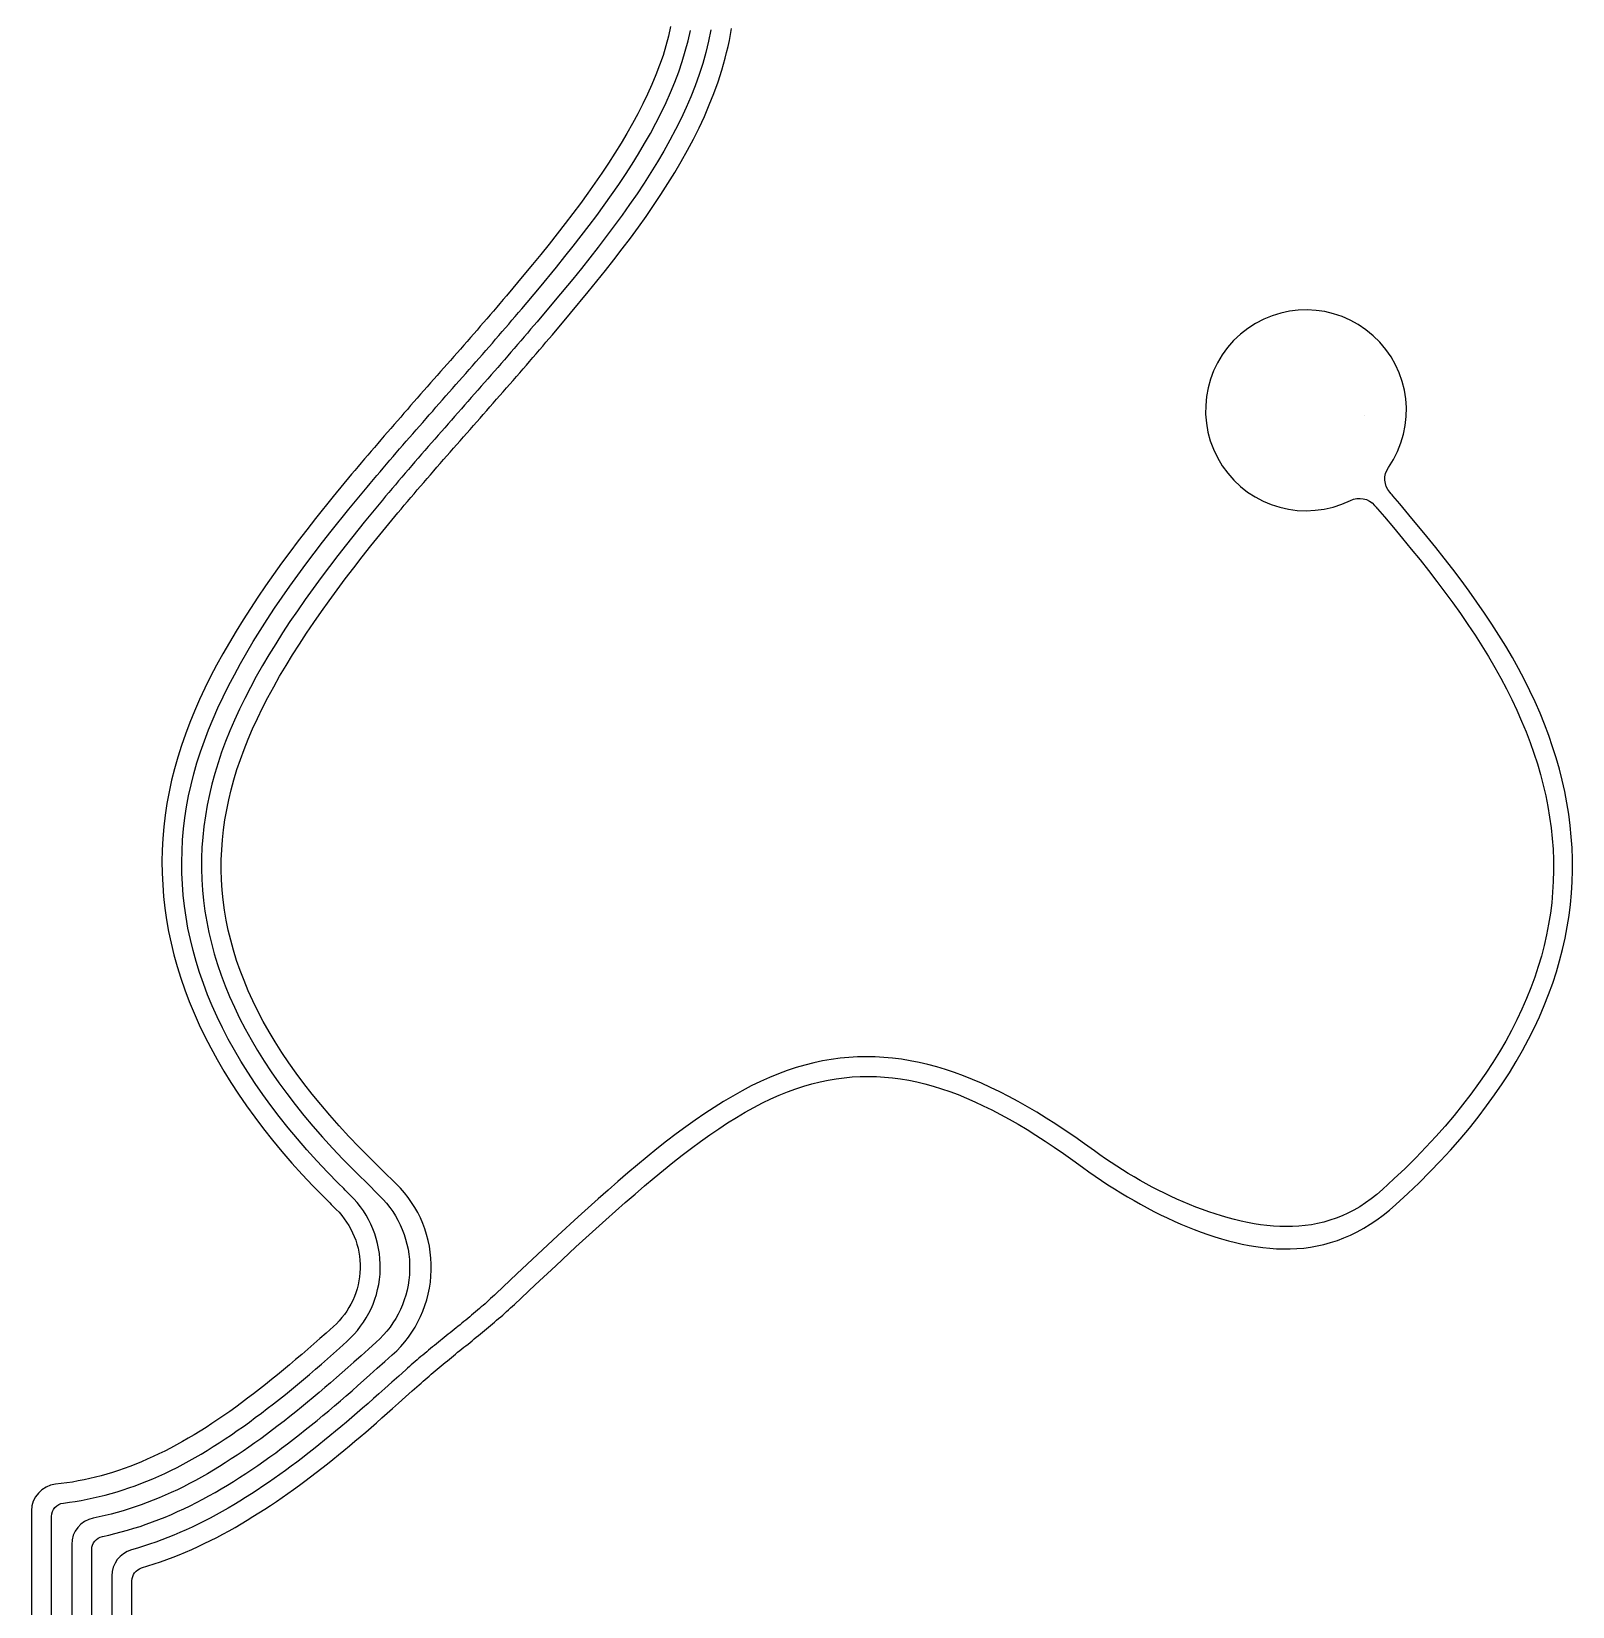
# Model space of a CAD drawing. Header units: millimetres. Extents: x 3924 to 4390, y 1393 to 2333.
# Drawn here: x 4160.3 to 4390.3, y 1628.2 to 1863.2 of the extents above; entities that cross this region are included whole.
import ezdxf

# ---------------------------------------------------------------- set-up
doc = ezdxf.new("R2010")
doc.units = ezdxf.units.MM

msp = doc.modelspace()

# ---------------------------------------------------------------- linework, layer by layer
for points in [[(4255.72, 1863.95), (4255.4, 1862.52), (4255.02, 1861.09), (4254.58, 1859.65), (4254.08, 1858.21), (4253.53, 1856.77), (4252.93, 1855.32), (4252.28, 1853.86), (4251.58, 1852.41), (4250.83, 1850.94), (4250.04, 1849.48), (4249.2, 1848), (4248.32, 1846.53), (4247.4, 1845.05), (4246.45, 1843.56), (4245.45, 1842.07), (4244.42, 1840.57), (4243.35, 1839.07), (4242.26, 1837.57), (4241.13, 1836.06), (4239.97, 1834.54), (4238.79, 1833.02), (4237.58, 1831.5), (4236.35, 1829.96), (4235.09, 1828.43), (4233.82, 1826.89), (4231.21, 1823.79), (4230.73, 1823.21), (4230.24, 1822.64), (4229.76, 1822.07), (4229.27, 1821.5), (4228.78, 1820.93), (4228.29, 1820.36), (4227.8, 1819.8), (4227.31, 1819.23), (4226.82, 1818.66), (4226.32, 1818.09), (4225.83, 1817.53), (4225.34, 1816.96), (4224.84, 1816.4), (4224.35, 1815.83), (4223.85, 1815.27), (4223.36, 1814.7), (4222.86, 1814.14), (4222.37, 1813.58), (4221.87, 1813.01), (4221.38, 1812.45), (4220.88, 1811.89), (4220.38, 1811.32), (4219.89, 1810.76), (4219.39, 1810.2), (4218.89, 1809.63), (4218.4, 1809.07), (4217.9, 1808.51), (4217.41, 1807.94), (4216.91, 1807.38), (4216.42, 1806.81), (4215.92, 1806.25), (4215.43, 1805.68), (4214.93, 1805.12), (4214.44, 1804.55), (4213.95, 1803.99), (4213.46, 1803.42), (4212.97, 1802.85), (4212.48, 1802.28), (4211.99, 1801.71), (4211.5, 1801.14), (4211.01, 1800.57), (4210.52, 1800), (4210.04, 1799.43), (4209.55, 1798.86), (4209.07, 1798.28), (4208.58, 1797.71), (4208.1, 1797.13), (4205.37, 1793.84), (4202.71, 1790.52), (4201.41, 1788.86), (4200.13, 1787.19), (4198.87, 1785.52), (4197.64, 1783.85), (4196.43, 1782.17), (4195.26, 1780.49), (4194.11, 1778.81), (4192.99, 1777.12), (4191.91, 1775.43), (4190.86, 1773.74), (4189.85, 1772.04), (4188.88, 1770.34), (4187.95, 1768.64), (4187.06, 1766.93), (4186.21, 1765.23), (4185.41, 1763.51), (4184.66, 1761.8), (4183.95, 1760.08), (4183.3, 1758.36), (4182.7, 1756.64), (4182.15, 1754.91), (4181.66, 1753.19), (4181.23, 1751.46), (4180.85, 1749.73), (4180.54, 1748), (4180.27, 1746.27), (4180.07, 1744.53), (4179.92, 1742.8), (4179.83, 1741.06), (4179.79, 1739.32), (4179.82, 1737.58), (4179.9, 1735.85), (4180.03, 1734.11), (4180.23, 1732.37), (4180.48, 1730.63), (4180.79, 1728.89), (4181.16, 1727.15), (4181.58, 1725.41), (4182.07, 1723.67), (4182.61, 1721.93), (4183.21, 1720.19), (4183.86, 1718.45), (4184.58, 1716.72), (4185.35, 1714.98), (4186.18, 1713.25), (4187.07, 1711.52), (4188.02, 1709.79), (4189.02, 1708.06), (4190.09, 1706.34), (4191.21, 1704.61), (4192.4, 1702.89), (4193.64, 1701.17), (4194.94, 1699.46), (4196.3, 1697.75), (4197.71, 1696.04), (4199.19, 1694.33), (4200.73, 1692.63), (4202.32, 1690.93), (4203.98, 1689.23), (4204.83, 1688.38), (4205.04, 1688.17), (4205.29, 1687.92), (4205.79, 1687.43, -0.433173), (4205.38, 1669.93), (4204.28, 1668.94), (4203.37, 1668.14), (4202.46, 1667.34), (4201.56, 1666.55), (4200.65, 1665.77), (4199.75, 1665), (4198.85, 1664.23), (4197.95, 1663.48), (4197.05, 1662.75), (4196.16, 1662.02), (4195.26, 1661.3), (4194.37, 1660.6), (4193.47, 1659.91), (4192.58, 1659.23), (4191.69, 1658.56), (4190.8, 1657.91), (4189.91, 1657.28), (4189.03, 1656.65), (4188.14, 1656.05), (4187.26, 1655.46), (4186.37, 1654.88), (4185.49, 1654.33), (4184.61, 1653.78), (4183.73, 1653.26), (4182.85, 1652.76), (4181.97, 1652.27), (4181.09, 1651.8), (4180.22, 1651.35), (4179.35, 1650.93), (4178.48, 1650.52), (4177.61, 1650.12), (4176.74, 1649.75), (4175.88, 1649.4), (4175.01, 1649.06), (4174.15, 1648.75), (4173.29, 1648.45), (4172.43, 1648.17), (4171.58, 1647.91), (4170.72, 1647.67), (4169.87, 1647.45), (4169.01, 1647.24), (4168.16, 1647.05), (4167.31, 1646.89), (4166.46, 1646.73), (4165.61, 1646.6), (4164.76, 1646.49), (4163.91, 1646.39, 0.384418), (4160.32, 1642.41), (4160.32, 1466.09, 0.414214)], [(4163.32, 1641.61, -0.380288), (4165.09, 1643.6), (4165.98, 1643.71), (4166.86, 1643.84), (4167.75, 1643.99), (4168.64, 1644.16), (4169.53, 1644.35), (4170.42, 1644.55), (4171.31, 1644.77), (4172.2, 1645.01), (4173.09, 1645.27), (4173.98, 1645.55), (4174.87, 1645.85), (4175.77, 1646.17), (4176.66, 1646.5), (4177.55, 1646.86), (4178.45, 1647.23), (4179.35, 1647.62), (4180.24, 1648.03), (4181.14, 1648.47), (4182.04, 1648.92), (4182.94, 1649.39), (4183.84, 1649.88), (4184.75, 1650.39), (4185.65, 1650.91), (4186.55, 1651.45), (4187.45, 1652.01), (4188.35, 1652.59), (4189.25, 1653.18), (4190.15, 1653.78), (4191.04, 1654.4), (4191.94, 1655.03), (4192.84, 1655.68), (4193.73, 1656.34), (4194.63, 1657.01), (4195.52, 1657.69), (4196.42, 1658.39), (4197.32, 1659.1), (4198.21, 1659.82), (4199.11, 1660.55), (4200, 1661.29), (4200.9, 1662.04), (4201.8, 1662.8), (4202.69, 1663.56), (4203.59, 1664.34), (4204.49, 1665.13), (4205.39, 1665.92), (4206.29, 1666.72), (4207.38, 1667.7, 0.433173), (4207.9, 1689.57), (4207.4, 1690.06), (4207.15, 1690.31), (4206.94, 1690.52), (4206.11, 1691.34), (4204.49, 1693), (4202.93, 1694.65), (4201.44, 1696.31), (4200, 1697.96), (4198.62, 1699.61), (4197.3, 1701.27), (4196.04, 1702.92), (4194.84, 1704.58), (4193.69, 1706.23), (4192.61, 1707.89), (4191.58, 1709.54), (4190.61, 1711.19), (4189.69, 1712.85), (4188.84, 1714.5), (4188.04, 1716.16), (4187.29, 1717.81), (4186.61, 1719.46), (4185.98, 1721.12), (4185.41, 1722.77), (4184.89, 1724.42), (4184.43, 1726.07), (4184.03, 1727.72), (4183.68, 1729.37), (4183.39, 1731.02), (4183.15, 1732.67), (4182.97, 1734.32), (4182.84, 1735.97), (4182.77, 1737.62), (4182.75, 1739.27), (4182.79, 1740.91), (4182.88, 1742.56), (4183.02, 1744.2), (4183.22, 1745.85), (4183.48, 1747.49), (4183.78, 1749.13), (4184.14, 1750.77), (4184.56, 1752.41), (4185.02, 1754.05), (4185.54, 1755.69), (4186.12, 1757.33), (4186.74, 1758.98), (4187.42, 1760.62), (4188.14, 1762.27), (4188.92, 1763.92), (4189.74, 1765.57), (4190.6, 1767.22), (4191.5, 1768.88), (4192.45, 1770.53), (4193.43, 1772.18), (4194.46, 1773.83), (4195.52, 1775.48), (4196.61, 1777.13), (4197.73, 1778.78), (4198.89, 1780.43), (4200.07, 1782.08), (4201.28, 1783.73), (4202.52, 1785.37), (4203.78, 1787.02), (4205.07, 1788.66), (4207.7, 1791.94), (4210.4, 1795.21), (4210.88, 1795.78), (4211.37, 1796.36), (4211.85, 1796.93), (4212.34, 1797.5), (4212.82, 1798.07), (4213.31, 1798.65), (4213.8, 1799.22), (4214.28, 1799.79), (4214.77, 1800.35), (4215.26, 1800.92), (4215.75, 1801.49), (4216.25, 1802.06), (4216.74, 1802.62), (4217.23, 1803.19), (4217.72, 1803.75), (4218.22, 1804.32), (4218.71, 1804.88), (4219.21, 1805.45), (4219.7, 1806.01), (4220.2, 1806.57), (4220.69, 1807.14), (4221.19, 1807.7), (4221.68, 1808.26), (4222.18, 1808.83), (4222.68, 1809.39), (4223.17, 1809.95), (4223.67, 1810.51), (4224.16, 1811.08), (4224.66, 1811.64), (4225.16, 1812.2), (4225.65, 1812.77), (4226.15, 1813.33), (4226.64, 1813.9), (4227.13, 1814.46), (4227.63, 1815.03), (4228.12, 1815.59), (4228.61, 1816.16), (4229.11, 1816.72), (4229.6, 1817.29), (4230.09, 1817.86), (4230.58, 1818.43), (4231.07, 1818.99), (4231.56, 1819.56), (4232.04, 1820.13), (4232.53, 1820.7), (4233.02, 1821.28), (4233.5, 1821.85), (4236.13, 1824.97), (4238.69, 1828.07), (4239.94, 1829.62), (4241.16, 1831.16), (4242.37, 1832.7), (4243.55, 1834.24), (4244.7, 1835.77), (4245.82, 1837.31), (4246.91, 1838.84), (4247.97, 1840.37), (4249, 1841.9), (4249.98, 1843.43), (4250.93, 1844.96), (4251.84, 1846.48), (4252.71, 1848.01), (4253.53, 1849.54), (4254.31, 1851.07), (4255.04, 1852.6), (4255.72, 1854.13), (4256.35, 1855.66), (4256.92, 1857.19), (4257.44, 1858.73), (4257.91, 1860.27), (4258.31, 1861.81), (4258.66, 1863.35)], [(4261.74, 1863.46), (4261.39, 1861.78), (4260.98, 1860.1), (4260.51, 1858.44), (4259.97, 1856.78), (4259.38, 1855.13), (4258.73, 1853.49), (4258.03, 1851.86), (4257.27, 1850.23), (4256.46, 1848.61), (4255.61, 1846.99), (4254.71, 1845.38), (4253.77, 1843.77), (4252.78, 1842.17), (4251.76, 1840.57), (4250.7, 1838.98), (4249.6, 1837.39), (4248.47, 1835.8), (4247.3, 1834.21), (4246.11, 1832.62), (4244.9, 1831.03), (4243.65, 1829.45), (4242.39, 1827.86), (4241.1, 1826.27), (4238.48, 1823.1), (4235.79, 1819.91), (4235.31, 1819.34), (4234.82, 1818.77), (4234.33, 1818.19), (4233.85, 1817.63), (4233.36, 1817.06), (4232.87, 1816.49), (4232.38, 1815.92), (4231.89, 1815.35), (4231.4, 1814.79), (4230.91, 1814.22), (4230.41, 1813.65), (4229.92, 1813.09), (4229.43, 1812.52), (4228.93, 1811.96), (4228.44, 1811.4), (4227.94, 1810.83), (4227.45, 1810.27), (4226.95, 1809.71), (4226.46, 1809.14), (4225.96, 1808.58), (4225.47, 1808.02), (4224.97, 1807.46), (4224.48, 1806.89), (4223.98, 1806.33), (4223.48, 1805.77), (4222.99, 1805.21), (4222.49, 1804.64), (4222, 1804.08), (4221.5, 1803.52), (4221.01, 1802.95), (4220.51, 1802.39), (4220.02, 1801.82), (4219.53, 1801.26), (4219.04, 1800.69), (4218.54, 1800.13), (4218.05, 1799.56), (4217.56, 1798.99), (4217.07, 1798.43), (4216.58, 1797.86), (4216.09, 1797.29), (4215.61, 1796.72), (4215.12, 1796.15), (4214.63, 1795.58), (4214.15, 1795), (4213.67, 1794.43), (4213.18, 1793.86), (4212.7, 1793.28), (4209.98, 1789.99), (4207.33, 1786.68), (4206.05, 1785.03), (4204.78, 1783.38), (4203.55, 1781.73), (4202.34, 1780.08), (4201.16, 1778.43), (4200.01, 1776.78), (4198.89, 1775.14), (4197.81, 1773.49), (4196.77, 1771.85), (4195.77, 1770.21), (4194.8, 1768.58), (4193.87, 1766.95), (4192.99, 1765.32), (4192.16, 1763.69), (4191.37, 1762.08), (4190.62, 1760.46), (4189.93, 1758.86), (4189.29, 1757.25), (4188.7, 1755.66), (4188.17, 1754.07), (4187.69, 1752.49), (4187.26, 1750.91), (4186.88, 1749.33), (4186.56, 1747.75), (4186.28, 1746.17), (4186.06, 1744.58), (4185.89, 1743), (4185.77, 1741.42), (4185.71, 1739.84), (4185.7, 1738.25), (4185.75, 1736.67), (4185.85, 1735.09), (4186, 1733.5), (4186.21, 1731.91), (4186.47, 1730.33), (4186.79, 1728.74), (4187.17, 1727.15), (4187.6, 1725.56), (4188.08, 1723.97), (4188.63, 1722.37), (4189.23, 1720.78), (4189.88, 1719.18), (4190.6, 1717.58), (4191.37, 1715.98), (4192.2, 1714.37), (4193.09, 1712.77), (4194.04, 1711.16), (4195.04, 1709.55), (4196.11, 1707.94), (4197.23, 1706.32), (4198.42, 1704.7), (4199.66, 1703.08), (4200.97, 1701.46), (4202.33, 1699.83), (4203.76, 1698.2), (4205.25, 1696.56), (4206.79, 1694.93), (4208.41, 1693.29), (4209.23, 1692.46), (4210.25, 1691.47), (4212.28, 1689.47, -0.433173), (4211.77, 1667.59), (4210.64, 1666.58), (4209.51, 1665.57), (4208.43, 1664.6), (4207.56, 1663.83), (4206.7, 1663.07), (4205.83, 1662.31), (4204.97, 1661.56), (4204.1, 1660.82), (4203.24, 1660.08), (4202.37, 1659.35), (4201.5, 1658.63), (4200.64, 1657.92), (4199.77, 1657.21), (4198.9, 1656.52), (4198.03, 1655.83), (4197.16, 1655.16), (4196.29, 1654.5), (4195.41, 1653.84), (4194.54, 1653.2), (4193.66, 1652.57), (4192.78, 1651.95), (4191.9, 1651.34), (4191.02, 1650.75), (4190.14, 1650.17), (4189.25, 1649.6), (4188.36, 1649.04), (4187.47, 1648.5), (4186.58, 1647.98), (4185.68, 1647.47), (4184.78, 1646.97), (4183.89, 1646.49), (4182.99, 1646.03), (4182.09, 1645.59), (4181.19, 1645.17), (4180.29, 1644.77), (4179.4, 1644.38), (4178.5, 1644.02), (4177.6, 1643.67), (4176.7, 1643.34), (4175.81, 1643.03), (4174.91, 1642.73), (4174.01, 1642.45), (4173.12, 1642.2), (4172.22, 1641.96), (4171.33, 1641.73), (4170.43, 1641.53), (4169.54, 1641.34, 0.357386), (4166.32, 1637.42), (4166.32, 1544.09, 0.414214)], [(4169.32, 1544.09), (4169.32, 1636.65, -0.354263), (4170.91, 1638.61), (4171.84, 1638.81), (4172.78, 1639.04), (4173.72, 1639.28), (4174.65, 1639.54), (4175.59, 1639.83), (4176.52, 1640.12), (4177.46, 1640.44), (4178.39, 1640.78), (4179.33, 1641.13), (4180.26, 1641.51), (4181.2, 1641.9), (4182.13, 1642.31), (4183.07, 1642.74), (4184, 1643.19), (4184.93, 1643.66), (4185.87, 1644.15), (4186.8, 1644.65), (4187.72, 1645.18), (4188.64, 1645.71), (4189.56, 1646.26), (4190.47, 1646.82), (4191.38, 1647.4), (4192.29, 1647.99), (4193.19, 1648.59), (4194.09, 1649.2), (4194.99, 1649.83), (4195.88, 1650.47), (4196.77, 1651.11), (4197.66, 1651.77), (4198.55, 1652.44), (4199.43, 1653.12), (4200.31, 1653.81), (4201.19, 1654.5), (4202.06, 1655.21), (4202.94, 1655.92), (4203.81, 1656.65), (4204.68, 1657.37), (4205.55, 1658.11), (4206.42, 1658.86), (4207.29, 1659.61), (4208.16, 1660.36), (4209.03, 1661.12), (4209.89, 1661.89), (4210.81, 1662.71), (4211.93, 1663.71), (4213.05, 1664.71), (4214.17, 1665.71, 0.433173), (4214.76, 1691.24), (4212.73, 1693.24), (4211.71, 1694.24), (4211.45, 1694.49), (4211.33, 1694.61), (4211.23, 1694.71), (4210.82, 1695.12), (4209.23, 1696.72), (4207.7, 1698.32), (4206.24, 1699.91), (4204.84, 1701.49), (4203.5, 1703.07), (4202.21, 1704.64), (4200.99, 1706.21), (4199.84, 1707.77), (4198.74, 1709.32), (4197.69, 1710.86), (4196.71, 1712.41), (4195.79, 1713.94), (4194.92, 1715.48), (4194.12, 1717), (4193.37, 1718.53), (4192.67, 1720.05), (4192.04, 1721.56), (4191.46, 1723.08), (4190.93, 1724.59), (4190.46, 1726.09), (4190.05, 1727.6), (4189.69, 1729.1), (4189.38, 1730.6), (4189.13, 1732.1), (4188.93, 1733.6), (4188.78, 1735.09), (4188.69, 1736.59), (4188.64, 1738.08), (4188.65, 1739.58), (4188.71, 1741.07), (4188.83, 1742.57), (4188.99, 1744.06), (4189.2, 1745.56), (4189.46, 1747.05), (4189.77, 1748.55), (4190.13, 1750.05), (4190.54, 1751.55), (4190.99, 1753.05), (4191.5, 1754.56), (4192.05, 1756.08), (4192.66, 1757.61), (4193.33, 1759.15), (4194.04, 1760.7), (4194.8, 1762.26), (4195.61, 1763.83), (4196.47, 1765.41), (4197.36, 1767), (4198.31, 1768.59), (4199.29, 1770.19), (4200.31, 1771.8), (4201.37, 1773.41), (4202.46, 1775.03), (4203.59, 1776.65), (4204.75, 1778.27), (4205.94, 1779.9), (4207.16, 1781.54), (4208.41, 1783.17), (4209.68, 1784.81), (4210.98, 1786.44), (4212.3, 1788.08), (4215, 1791.36), (4215.48, 1791.93), (4215.97, 1792.51), (4216.45, 1793.08), (4216.93, 1793.65), (4217.42, 1794.22), (4217.91, 1794.79), (4218.39, 1795.36), (4218.88, 1795.93), (4219.37, 1796.5), (4219.86, 1797.06), (4220.35, 1797.63), (4220.84, 1798.2), (4221.33, 1798.76), (4221.82, 1799.33), (4222.32, 1799.89), (4222.81, 1800.46), (4223.3, 1801.02), (4223.8, 1801.58), (4224.29, 1802.15), (4224.79, 1802.71), (4225.28, 1803.27), (4225.78, 1803.84), (4226.27, 1804.4), (4226.77, 1804.96), (4227.27, 1805.52), (4227.76, 1806.08), (4228.26, 1806.65), (4228.75, 1807.21), (4229.25, 1807.77), (4229.74, 1808.34), (4230.24, 1808.9), (4230.73, 1809.46), (4231.22, 1810.03), (4231.72, 1810.59), (4232.21, 1811.15), (4232.7, 1811.72), (4233.2, 1812.28), (4233.69, 1812.85), (4234.18, 1813.42), (4234.67, 1813.98), (4235.16, 1814.55), (4235.65, 1815.12), (4236.14, 1815.69), (4236.62, 1816.26), (4237.11, 1816.83), (4237.6, 1817.4), (4238.08, 1817.97), (4240.77, 1821.16), (4243.42, 1824.36), (4244.72, 1825.96), (4246, 1827.56), (4247.26, 1829.16), (4248.5, 1830.77), (4249.71, 1832.38), (4250.9, 1834), (4252.06, 1835.62), (4253.18, 1837.25), (4254.27, 1838.88), (4255.32, 1840.52), (4256.34, 1842.17), (4257.31, 1843.82), (4258.24, 1845.49), (4259.13, 1847.16), (4259.96, 1848.85), (4260.75, 1850.55), (4261.49, 1852.25), (4262.16, 1853.98), (4262.79, 1855.71), (4263.35, 1857.46), (4263.85, 1859.22), (4264.08, 1860.1), (4264.29, 1860.99), (4264.48, 1861.89), (4264.66, 1862.78), (4264.82, 1863.68)], [(4175.32, 1622.09), (4175.32, 1631.99, -0.331722), (4176.75, 1633.91), (4177.69, 1634.2), (4178.63, 1634.5), (4179.57, 1634.83), (4180.51, 1635.16), (4181.45, 1635.52), (4182.38, 1635.89), (4183.32, 1636.28), (4184.25, 1636.68), (4185.18, 1637.11), (4186.11, 1637.54), (4187.04, 1638), (4187.97, 1638.47), (4188.89, 1638.96), (4189.81, 1639.46), (4190.71, 1639.97), (4191.61, 1640.49), (4192.5, 1641.02), (4193.38, 1641.57), (4194.27, 1642.12), (4195.14, 1642.68), (4196.01, 1643.25), (4196.88, 1643.84), (4197.74, 1644.43), (4198.6, 1645.03), (4199.45, 1645.64), (4200.3, 1646.25), (4201.14, 1646.88), (4201.98, 1647.51), (4202.82, 1648.15), (4203.65, 1648.8), (4204.48, 1649.45), (4205.31, 1650.11), (4206.13, 1650.78), (4206.95, 1651.45), (4207.77, 1652.12), (4208.58, 1652.81), (4209.39, 1653.49), (4210.2, 1654.19), (4211.01, 1654.88), (4211.81, 1655.58), (4212.61, 1656.29), (4213.41, 1656.99), (4214.21, 1657.7), (4215.12, 1658.52), (4216.14, 1659.43), (4217.15, 1660.33), (4218.17, 1661.24), (4218.46, 1661.5), (4218.76, 1661.77), (4219.06, 1662.03), (4219.36, 1662.29), (4219.66, 1662.55), (4219.96, 1662.81), (4220.26, 1663.06), (4220.56, 1663.32), (4220.86, 1663.58), (4221.17, 1663.83), (4221.47, 1664.08), (4221.78, 1664.34), (4222.08, 1664.59), (4222.39, 1664.84), (4222.7, 1665.09), (4223.01, 1665.34), (4223.31, 1665.59), (4223.62, 1665.84), (4223.93, 1666.09), (4224.24, 1666.34), (4224.55, 1666.59), (4224.86, 1666.84), (4225.17, 1667.08), (4225.48, 1667.33), (4225.78, 1667.58), (4226.09, 1667.83), (4226.4, 1668.08), (4226.71, 1668.33), (4227.02, 1668.58), (4227.32, 1668.83), (4227.63, 1669.08), (4227.94, 1669.34), (4228.24, 1669.59), (4228.54, 1669.84), (4228.85, 1670.1), (4229.15, 1670.35), (4229.45, 1670.61), (4229.75, 1670.87), (4230.05, 1671.13), (4230.35, 1671.39), (4230.65, 1671.65), (4230.95, 1671.91), (4231.24, 1672.18), (4231.54, 1672.45), (4231.83, 1672.71), (4232.12, 1672.98), (4232.41, 1673.25), (4235.5, 1676.15), (4238.56, 1679.01), (4241.58, 1681.81), (4243.07, 1683.18), (4244.56, 1684.53), (4246.03, 1685.87), (4247.5, 1687.18), (4248.95, 1688.46), (4250.4, 1689.71), (4251.83, 1690.94), (4253.25, 1692.13), (4254.66, 1693.3), (4256.06, 1694.42), (4257.45, 1695.51), (4258.83, 1696.56), (4260.2, 1697.57), (4261.55, 1698.53), (4262.89, 1699.45), (4264.22, 1700.33), (4265.54, 1701.15), (4266.84, 1701.93), (4268.13, 1702.65), (4269.41, 1703.31), (4270.68, 1703.92), (4271.93, 1704.48), (4273.16, 1704.97), (4274.38, 1705.41), (4275.6, 1705.81), (4276.81, 1706.16), (4278.02, 1706.46), (4279.23, 1706.71), (4280.43, 1706.92), (4281.63, 1707.08), (4282.83, 1707.19), (4284.03, 1707.26), (4285.23, 1707.28), (4286.43, 1707.25), (4287.63, 1707.18), (4288.83, 1707.07), (4290.04, 1706.91), (4291.25, 1706.7), (4292.46, 1706.45), (4293.68, 1706.16), (4294.9, 1705.82), (4296.13, 1705.44), (4297.37, 1705.02), (4298.61, 1704.55), (4299.86, 1704.04), (4301.12, 1703.49), (4302.39, 1702.9), (4303.67, 1702.27), (4304.96, 1701.6), (4306.27, 1700.88), (4307.58, 1700.13), (4308.91, 1699.33), (4310.25, 1698.5), (4311.61, 1697.62), (4312.98, 1696.71), (4314.36, 1695.76), (4315.77, 1694.76), (4317.19, 1693.73), (4318.13, 1693.05), (4319.07, 1692.39), (4320.03, 1691.74), (4320.99, 1691.11), (4321.95, 1690.49), (4322.92, 1689.88), (4323.9, 1689.3), (4324.88, 1688.73), (4325.86, 1688.18), (4326.85, 1687.64), (4327.84, 1687.12), (4328.84, 1686.62), (4329.84, 1686.14), (4330.85, 1685.67), (4331.86, 1685.23), (4332.87, 1684.8), (4333.88, 1684.4), (4334.9, 1684.02), (4335.92, 1683.66), (4336.94, 1683.32), (4337.96, 1683.01), (4338.98, 1682.73), (4340.01, 1682.47), (4341.03, 1682.24), (4342.06, 1682.04), (4343.08, 1681.87), (4344.1, 1681.73), (4345.13, 1681.62), (4346.15, 1681.55), (4347.17, 1681.52), (4348.18, 1681.53), (4349.2, 1681.58), (4350.21, 1681.66), (4351.22, 1681.8), (4352.23, 1681.97), (4353.23, 1682.2), (4354.23, 1682.47), (4355.23, 1682.79), (4356.22, 1683.16), (4357.21, 1683.59), (4358.19, 1684.07), (4359.17, 1684.61), (4360.14, 1685.2), (4361.11, 1685.85), (4362.07, 1686.56), (4363.03, 1687.33), (4363.98, 1688.16), (4365.74, 1689.78), (4367.42, 1691.4), (4369.05, 1693.02), (4370.61, 1694.65), (4372.12, 1696.28), (4373.56, 1697.92), (4374.93, 1699.56), (4376.25, 1701.21), (4377.5, 1702.86), (4378.7, 1704.51), (4379.83, 1706.16), (4380.91, 1707.82), (4381.92, 1709.48), (4382.87, 1711.15), (4383.77, 1712.81), (4384.61, 1714.48), (4385.38, 1716.15), (4386.1, 1717.83), (4386.77, 1719.5), (4387.37, 1721.18), (4387.92, 1722.86), (4388.41, 1724.54), (4388.84, 1726.22), (4389.22, 1727.9), (4389.54, 1729.58), (4389.81, 1731.27), (4390.02, 1732.95), (4390.18, 1734.63), (4390.28, 1736.32), (4390.33, 1738), (4390.32, 1739.69), (4390.26, 1741.37), (4390.15, 1743.05), (4389.98, 1744.74), (4389.76, 1746.42), (4389.49, 1748.1), (4389.17, 1749.78), (4388.8, 1751.46), (4388.37, 1753.13), (4387.89, 1754.81), (4387.36, 1756.48), (4386.79, 1758.15), (4386.16, 1759.82), (4385.48, 1761.49), (4384.75, 1763.15), (4383.98, 1764.82), (4383.15, 1766.47), (4382.28, 1768.13), (4381.35, 1769.8), (4380.37, 1771.47), (4379.35, 1773.13), (4378.29, 1774.78), (4377.19, 1776.43), (4376.06, 1778.07), (4374.89, 1779.71), (4373.69, 1781.35), (4372.45, 1782.98), (4371.19, 1784.61), (4369.91, 1786.23), (4368.6, 1787.86), (4365.91, 1791.1), (4364.54, 1792.72), (4363.85, 1793.54), (4363.5, 1793.94), (4363.4, 1794.06), (4363.28, 1794.2), (4363.05, 1794.46, -0.341642), (4362.86, 1798.13, 7.872977), (4357.18, 1793.24, -0.342356), (4360.78, 1792.5), (4361.01, 1792.23), (4361.13, 1792.1), (4361.18, 1792.03), (4361.23, 1791.98), (4361.57, 1791.58), (4362.26, 1790.77), (4363.62, 1789.17), (4364.96, 1787.56), (4366.27, 1785.95), (4367.57, 1784.35), (4368.83, 1782.75), (4370.07, 1781.15), (4371.28, 1779.55), (4372.46, 1777.94), (4373.6, 1776.34), (4374.71, 1774.74), (4375.78, 1773.13), (4376.81, 1771.53), (4377.8, 1769.92), (4378.74, 1768.31), (4379.64, 1766.69), (4380.49, 1765.1), (4381.28, 1763.5), (4382.04, 1761.91), (4382.74, 1760.31), (4383.4, 1758.71), (4384.01, 1757.12), (4384.57, 1755.52), (4385.08, 1753.93), (4385.55, 1752.33), (4385.96, 1750.74), (4386.33, 1749.14), (4386.65, 1747.55), (4386.92, 1745.95), (4387.14, 1744.36), (4387.3, 1742.76), (4387.42, 1741.17), (4387.48, 1739.57), (4387.5, 1737.98), (4387.46, 1736.38), (4387.36, 1734.79), (4387.22, 1733.2), (4387.02, 1731.61), (4386.77, 1730.01), (4386.46, 1728.42), (4386.1, 1726.83), (4385.69, 1725.24), (4385.22, 1723.65), (4384.69, 1722.06), (4384.11, 1720.47), (4383.47, 1718.88), (4382.78, 1717.29), (4382.03, 1715.7), (4381.22, 1714.12), (4380.36, 1712.53), (4379.43, 1710.94), (4378.45, 1709.36), (4377.41, 1707.77), (4376.31, 1706.19), (4375.15, 1704.61), (4373.93, 1703.02), (4372.65, 1701.44), (4371.31, 1699.86), (4369.91, 1698.28), (4368.44, 1696.7), (4366.92, 1695.12), (4365.33, 1693.54), (4363.68, 1691.96), (4361.97, 1690.39), (4361.14, 1689.66), (4360.29, 1689), (4359.44, 1688.38), (4358.58, 1687.82), (4357.7, 1687.31), (4356.82, 1686.86), (4355.93, 1686.45), (4355.03, 1686.09), (4354.13, 1685.79), (4353.21, 1685.52), (4352.29, 1685.31), (4351.36, 1685.13), (4350.43, 1685), (4349.49, 1684.91), (4348.54, 1684.86), (4347.59, 1684.85), (4346.64, 1684.87), (4345.68, 1684.93), (4344.72, 1685.02), (4343.76, 1685.14), (4342.79, 1685.29), (4341.82, 1685.47), (4340.86, 1685.68), (4339.89, 1685.91), (4338.92, 1686.17), (4337.96, 1686.45), (4337, 1686.75), (4336.03, 1687.07), (4335.08, 1687.41), (4334.12, 1687.77), (4333.17, 1688.15), (4332.23, 1688.55), (4331.29, 1688.96), (4330.35, 1689.39), (4329.43, 1689.84), (4328.51, 1690.29), (4327.59, 1690.76), (4326.69, 1691.25), (4325.79, 1691.75), (4324.9, 1692.26), (4324.02, 1692.78), (4323.15, 1693.31), (4322.3, 1693.86), (4321.45, 1694.41), (4320.61, 1694.98), (4319.78, 1695.56), (4318.96, 1696.15), (4317.5, 1697.21), (4316.05, 1698.23), (4314.62, 1699.21), (4313.19, 1700.15), (4311.78, 1701.06), (4310.37, 1701.92), (4308.98, 1702.74), (4307.59, 1703.53), (4306.21, 1704.27), (4304.84, 1704.97), (4303.48, 1705.63), (4302.12, 1706.25), (4300.77, 1706.83), (4299.43, 1707.36), (4298.09, 1707.84), (4296.76, 1708.29), (4295.43, 1708.69), (4294.11, 1709.04), (4292.79, 1709.35), (4291.47, 1709.61), (4290.16, 1709.82), (4288.85, 1709.99), (4287.54, 1710.11), (4286.23, 1710.18), (4284.92, 1710.21), (4283.62, 1710.18), (4282.31, 1710.11), (4281, 1709.98), (4279.69, 1709.8), (4278.38, 1709.58), (4277.07, 1709.3), (4275.76, 1708.97), (4274.44, 1708.59), (4273.12, 1708.15), (4271.8, 1707.66), (4270.47, 1707.12), (4269.11, 1706.51), (4267.74, 1705.84), (4266.37, 1705.11), (4264.99, 1704.34), (4263.6, 1703.51), (4262.2, 1702.64), (4260.8, 1701.71), (4259.39, 1700.74), (4257.97, 1699.73), (4256.54, 1698.68), (4255.11, 1697.59), (4253.67, 1696.46), (4252.23, 1695.29), (4250.77, 1694.09), (4249.31, 1692.86), (4247.85, 1691.6), (4246.37, 1690.31), (4244.89, 1689), (4243.4, 1687.66), (4241.91, 1686.3), (4238.89, 1683.53), (4235.85, 1680.69), (4232.78, 1677.8), (4229.68, 1674.87), (4229.41, 1674.62), (4229.13, 1674.36), (4228.85, 1674.11), (4228.58, 1673.85), (4228.3, 1673.6), (4228.02, 1673.35), (4227.73, 1673.1), (4227.45, 1672.86), (4227.17, 1672.61), (4226.88, 1672.36), (4226.59, 1672.12), (4226.31, 1671.88), (4226.02, 1671.63), (4225.73, 1671.39), (4225.44, 1671.15), (4225.15, 1670.91), (4224.86, 1670.68), (4224.57, 1670.44), (4224.28, 1670.2), (4223.98, 1669.96), (4223.69, 1669.73), (4223.4, 1669.49), (4223.11, 1669.25), (4222.81, 1669.02), (4222.52, 1668.78), (4222.23, 1668.55), (4221.93, 1668.31), (4221.64, 1668.07), (4221.35, 1667.84), (4221.05, 1667.6), (4220.76, 1667.36), (4220.47, 1667.13), (4220.18, 1666.89), (4219.89, 1666.65), (4219.6, 1666.41), (4219.31, 1666.17), (4219.02, 1665.93), (4218.73, 1665.69), (4218.44, 1665.45), (4218.15, 1665.21), (4217.87, 1664.96), (4217.58, 1664.72), (4217.29, 1664.47), (4217.01, 1664.22), (4216.73, 1663.98), (4216.45, 1663.73), (4216.17, 1663.48), (4215.13, 1662.55), (4214.1, 1661.63), (4213.07, 1660.71), (4212.16, 1659.9), (4211.36, 1659.18), (4210.55, 1658.47), (4209.75, 1657.76), (4208.94, 1657.06), (4208.13, 1656.36), (4207.32, 1655.67), (4206.51, 1654.99), (4205.69, 1654.3), (4204.87, 1653.63), (4204.06, 1652.96), (4203.23, 1652.3), (4202.41, 1651.64), (4201.58, 1650.99), (4200.75, 1650.35), (4199.92, 1649.72), (4199.09, 1649.09), (4198.25, 1648.47), (4197.41, 1647.86), (4196.56, 1647.27), (4195.71, 1646.67), (4194.86, 1646.09), (4194, 1645.52), (4193.14, 1644.96), (4192.28, 1644.41), (4191.41, 1643.87), (4190.54, 1643.35), (4189.66, 1642.83), (4188.78, 1642.32), (4187.89, 1641.83), (4186.99, 1641.35), (4186.09, 1640.88), (4185.19, 1640.43), (4184.29, 1640), (4183.39, 1639.58), (4182.48, 1639.19), (4181.58, 1638.8), (4180.67, 1638.44), (4179.77, 1638.09), (4178.86, 1637.76), (4177.95, 1637.44), (4177.05, 1637.14), (4176.14, 1636.86), (4175.23, 1636.59, 0.335136), (4172.32, 1632.74), (4172.32, 1622.09)]]:
    msp.add_lwpolyline(points, format="xyb")
for points in [[(4359.31, 1805.86), (4359.31, 1805.86), (4359.31, 1805.86), (4359.31, 1805.86), (4359.31, 1805.86), (4359.31, 1805.86), (4359.31, 1805.86), (4359.31, 1805.86), (4359.32, 1805.86), (4359.32, 1805.86), (4359.32, 1805.87), (4359.32, 1805.87)], [(4163.32, 1466.09), (4163.32, 1641.61)]]:
    msp.add_lwpolyline(points)

doc.saveas('drawing.dxf')
